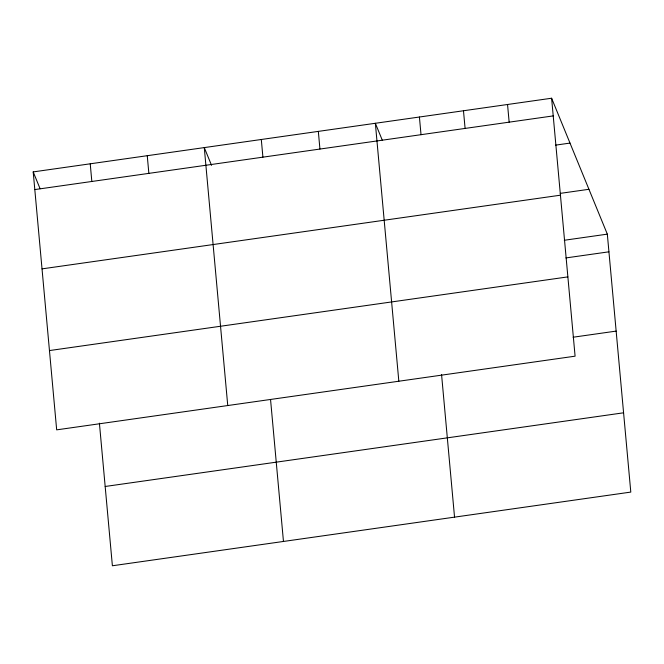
<?xml version="1.0" encoding="UTF-8"?>
<svg xmlns="http://www.w3.org/2000/svg" width="664" height="664" viewBox="0 0 664 664"><rect width="100%" height="100%" fill="white"/><g stroke="black" fill="none" stroke-linecap="round" stroke-linejoin="round"><path stroke-width="1" d="M551.61 98.23L575.09 356.178L56.672 429.857L33.2 171.91L551.61 98.23L607.328 234.143L630.8 492.09L112.39 565.769L99.409 423.167M34.81 189.58L553.22 115.901M555.652 145.125L569.994 143.084M560.25 193.373L588.943 189.29M42.023 268.87L560.441 195.191M564.284 240.26L607.328 234.143M565.894 257.931L608.929 251.814M49.46 350.567L567.869 276.888M573.107 337.221L616.15 331.104M105.169 486.48L623.587 412.8M382.248 140.104L375.351 123.28L398.832 381.227M211.55 165.353L204.28 147.599L227.752 405.546M33.2 171.91L40.097 188.734M507.545 104.497L509.155 122.168M463.48 110.755L465.091 128.426M419.416 117.022L421.026 134.692M441.56 374.537L454.541 517.14M318.33 131.389L319.932 149.06M261.301 139.49L262.911 157.16M270.58 399.869L283.462 541.451M147.25 155.7L148.861 173.37M90.229 163.809L91.831 181.48"/></g></svg>
